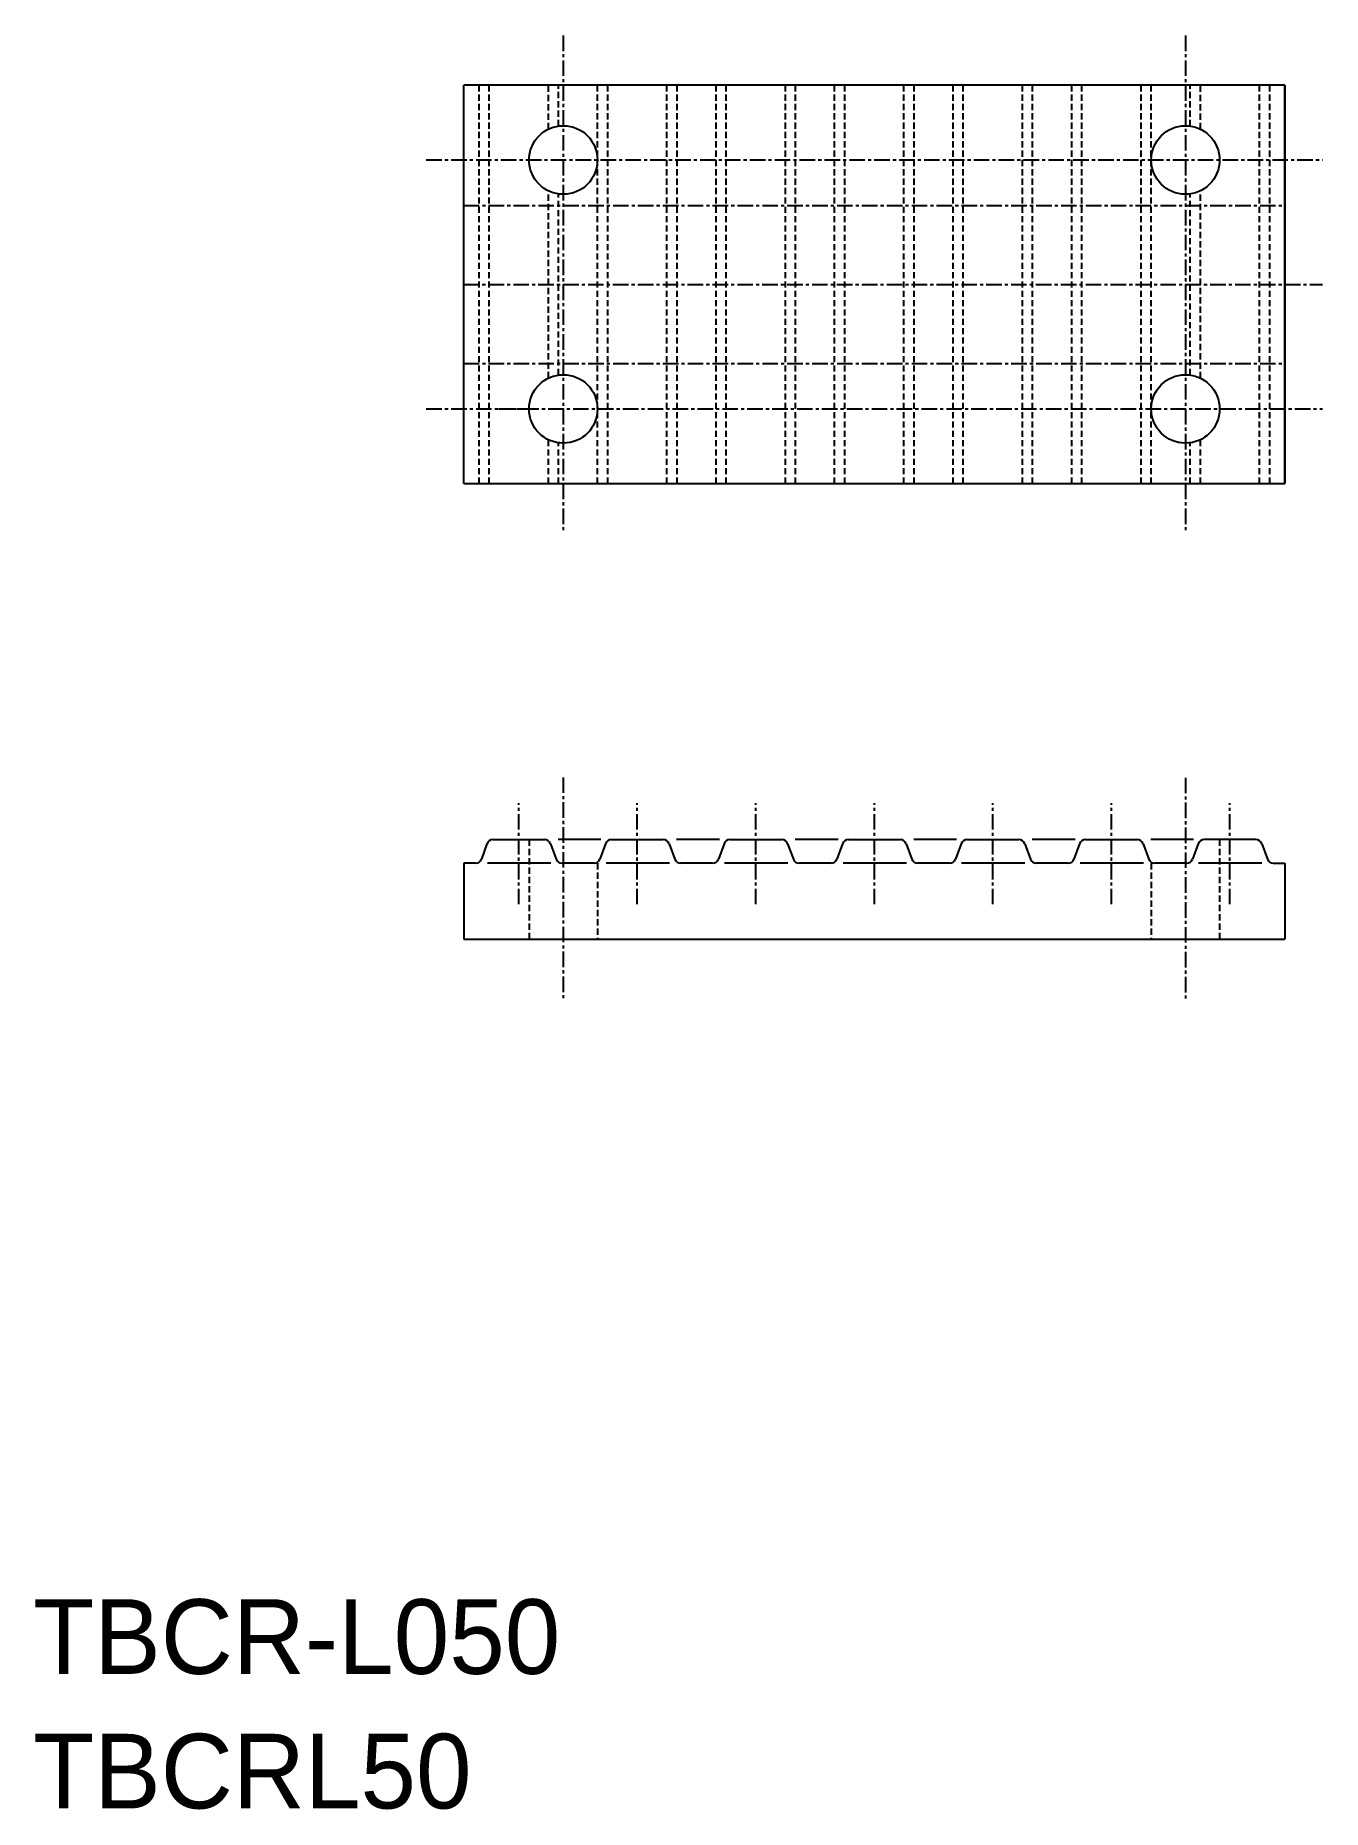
# Model space of a CAD drawing. Extents: x -286 to -182, y -61 to 82.
import ezdxf

# ---------------------------------------------------------------- set-up
doc = ezdxf.new("R2010")
doc.units = 0
doc.linetypes.add('CENTER', pattern=[2, 1.25, -0.25, 0.25, -0.25])
doc.linetypes.add('DASHED', pattern=[0.75, 0.5, -0.25])
doc.layers.get('0').update_dxf_attribs({"linetype": 'CONTINUOUS'})
doc.layers.add('CENTER', color=1, linetype='CENTER')

msp = doc.modelspace()

# ---------------------------------------------------------------- linework, layer by layer
at = {"color": 7, "linetype": 'CONTINUOUS'}
for p, q in [((-185.39, 77.63), (-251.39, 77.63)), ((-251.39, 45.63), (-251.39, 77.63)), ((-185.39, 77.63), (-185.39, 45.63)), ((-185.39, 45.63), (-185.39, 77.63)), ((-251.39, 45.63), (-185.39, 45.63)), ((-249.52, 16.7), (-249.97, 15.46)), ((-249.05, 17.03), (-244.88, 17.03)), ((-244.41, 16.7), (-243.95, 15.46)), ((-240.36, 17.03), (-243.8, 17.03)), ((-240, 16.7), (-240.45, 15.46)), ((-239.53, 17.03), (-235.35, 17.03)), ((-234.88, 16.7), (-234.43, 15.46)), ((-230.84, 17.03), (-234.28, 17.03)), ((-230.47, 16.7), (-230.92, 15.46)), ((-230, 17.03), (-225.83, 17.03)), ((-225.36, 16.7), (-224.9, 15.46)), ((-221.31, 17.03), (-224.75, 17.03)), ((-220.95, 16.7), (-221.4, 15.46)), ((-220.48, 17.03), (-216.3, 17.03)), ((-215.83, 16.7), (-215.38, 15.46)), ((-211.79, 17.03), (-215.23, 17.03)), ((-211.42, 16.7), (-211.87, 15.46)), ((-210.95, 17.03), (-206.78, 17.03)), ((-206.31, 16.7), (-205.85, 15.46)), ((-202.26, 17.03), (-205.7, 17.03)), ((-201.9, 16.7), (-202.35, 15.46)), ((-201.43, 17.03), (-197.25, 17.03)), ((-196.78, 16.7), (-196.33, 15.46)), ((-192.74, 17.03), (-196.18, 17.03)), ((-192.37, 16.7), (-192.82, 15.46)), ((-187.73, 17.03), (-191.9, 17.03)), ((-187.26, 16.7), (-186.8, 15.46)), ((-250.44, 15.13), (-251.39, 15.13)), ((-251.39, 15.13), (-251.39, 9.03)), ((-244.39, 15.13), (-249.48, 15.13)), ((-240.92, 15.13), (-243.48, 15.13)), ((-234.86, 15.13), (-239.95, 15.13)), ((-231.39, 15.13), (-233.96, 15.13)), ((-225.34, 15.13), (-230.43, 15.13)), ((-221.87, 15.13), (-224.43, 15.13)), ((-215.81, 15.13), (-220.9, 15.13)), ((-212.34, 15.13), (-214.91, 15.13)), ((-206.29, 15.13), (-211.38, 15.13)), ((-202.82, 15.13), (-205.38, 15.13)), ((-196.76, 15.13), (-201.85, 15.13)), ((-193.29, 15.13), (-195.86, 15.13)), ((-187.24, 15.13), (-192.33, 15.13)), ((-186.33, 15.13), (-185.39, 15.13)), ((-185.39, 15.13), (-185.39, 9.03)), ((-251.39, 9.03), (-185.39, 9.03))]:
    msp.add_line(p, q, dxfattribs=at)
at = {"color": 3, "linetype": 'DASHED'}
for p, q in [((-250.16, 45.63), (-250.16, 77.63)), ((-249.34, 45.63), (-249.34, 77.63)), ((-244.59, 74.11), (-244.59, 77.63)), ((-243.77, 74.36), (-243.77, 77.63)), ((-240.63, 45.63), (-240.63, 77.63)), ((-239.81, 45.63), (-239.81, 77.63)), ((-235.06, 45.63), (-235.06, 77.63)), ((-234.25, 45.63), (-234.25, 77.63)), ((-231.11, 45.63), (-231.11, 77.63)), ((-230.29, 45.63), (-230.29, 77.63)), ((-225.54, 45.63), (-225.54, 77.63)), ((-224.72, 45.63), (-224.72, 77.63)), ((-221.58, 45.63), (-221.58, 77.63)), ((-220.76, 45.63), (-220.76, 77.63)), ((-216.01, 45.63), (-216.01, 77.63)), ((-215.2, 45.63), (-215.2, 77.63)), ((-212.06, 45.63), (-212.06, 77.63)), ((-211.24, 45.63), (-211.24, 77.63)), ((-206.49, 45.63), (-206.49, 77.63)), ((-205.67, 45.63), (-205.67, 77.63)), ((-202.53, 45.63), (-202.53, 77.63)), ((-201.71, 45.63), (-201.71, 77.63)), ((-196.96, 45.63), (-196.96, 77.63)), ((-196.15, 45.63), (-196.15, 77.63)), ((-193.01, 74.36), (-193.01, 77.63)), ((-192.19, 74.11), (-192.19, 77.63)), ((-187.44, 45.63), (-187.44, 77.63)), ((-186.62, 45.63), (-186.62, 77.63)), ((-244.59, 54.11), (-244.59, 69.16)), ((-243.77, 54.36), (-243.77, 68.91)), ((-193.01, 54.36), (-193.01, 68.91)), ((-192.19, 54.11), (-192.19, 69.16)), ((-244.59, 45.63), (-244.59, 49.16)), ((-243.77, 45.63), (-243.77, 48.91)), ((-193.01, 45.63), (-193.01, 48.91)), ((-192.19, 45.63), (-192.19, 49.16)), ((-246.14, 17.03), (-246.14, 9.03)), ((-190.64, 17.03), (-190.64, 9.03)), ((-240.64, 15.13), (-240.64, 9.03)), ((-196.14, 15.13), (-196.14, 9.03))]:
    msp.add_line(p, q, dxfattribs=at)
at = {"color": 7, "linetype": 'CONTINUOUS'}
for centre in [(-243.39, 71.63), (-193.39, 71.63), (-243.39, 51.63), (-193.39, 51.63)]:
    msp.add_circle(centre, 2.75, dxfattribs=at)
for centre, start, end in [((-249.05, 16.53), 90, 160), ((-244.88, 16.53), 20, 90), ((-239.53, 16.53), 90, 160), ((-235.35, 16.53), 20, 90), ((-230, 16.53), 90, 160), ((-225.83, 16.53), 20, 90), ((-220.48, 16.53), 90, 160), ((-216.3, 16.53), 20, 90), ((-210.95, 16.53), 90, 160), ((-206.78, 16.53), 20, 90), ((-201.43, 16.53), 90, 160), ((-197.25, 16.53), 20, 90), ((-191.9, 16.53), 90, 160), ((-187.73, 16.53), 20, 90), ((-250.44, 15.63), 270, 340), ((-243.48, 15.63), 200, 270), ((-240.92, 15.63), 270, 340), ((-233.96, 15.63), 200, 270), ((-231.39, 15.63), 270, 340), ((-224.43, 15.63), 200, 270), ((-221.87, 15.63), 270, 340), ((-214.91, 15.63), 200, 270), ((-212.34, 15.63), 270, 340), ((-205.38, 15.63), 200, 270), ((-202.82, 15.63), 270, 340), ((-195.86, 15.63), 200, 270), ((-193.29, 15.63), 270, 340), ((-186.33, 15.63), 200, 270)]:
    msp.add_arc(centre, 0.5, start, end, dxfattribs=at)
at = {"layer": 'CENTER', "color": 1, "linetype": 'CENTER'}
for p, q in [((-243.39, 81.63), (-243.39, 41.63)), ((-193.39, 81.63), (-193.39, 41.63)), ((-254.4, 71.63), (-182.37, 71.63)), ((-251.39, 67.98), (-185.39, 67.98)), ((-251.4, 61.63), (-182.37, 61.63)), ((-251.39, 55.28), (-185.39, 55.28)), ((-254.4, 51.63), (-245.64, 51.63)), ((-248.6, 51.63), (-182.37, 51.63)), ((-243.39, 22.03), (-243.39, 4.03)), ((-193.39, 22), (-193.39, 4.03)), ((-246.96, 11.83), (-246.96, 19.96)), ((-237.44, 11.83), (-237.44, 19.96)), ((-227.91, 11.83), (-227.91, 19.96)), ((-218.39, 11.83), (-218.39, 19.96)), ((-208.86, 11.83), (-208.86, 19.96)), ((-199.34, 11.83), (-199.34, 19.96)), ((-189.81, 11.83), (-189.81, 19.96))]:
    msp.add_line(p, q, dxfattribs=at)

# ---------------------------------------------------------------- texts
at = {"color": 7, "linetype": 'CONTINUOUS'}
for s, p in [('TBCR-L050', (-285.99, -50)), ('TBCRL50', (-285.99, -60.81))]:
    msp.add_text(s, height=6, dxfattribs=at).set_placement(p)

doc.saveas('drawing.dxf')
